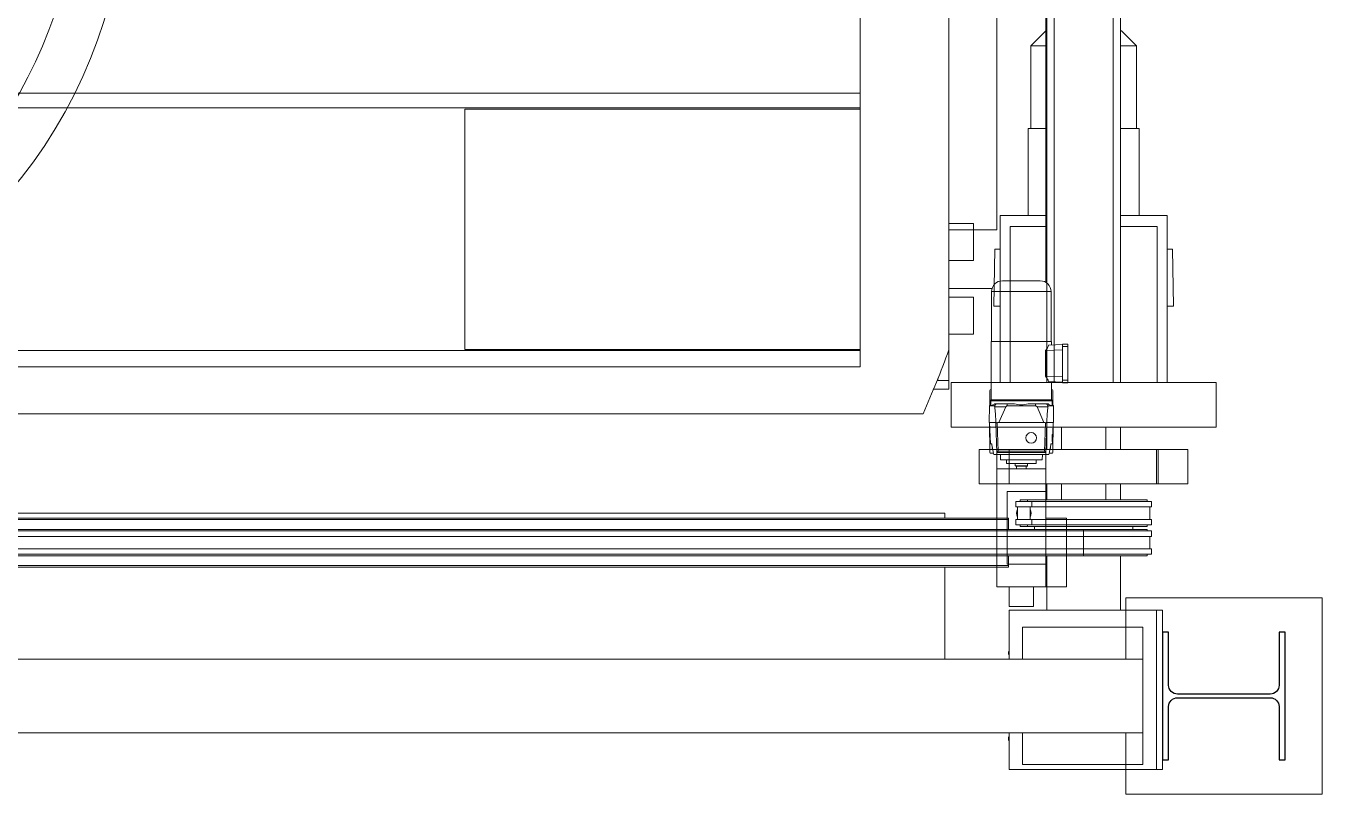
# Model space of a CAD drawing. Header units: inches. Extents: x 2378 to 8138, y 788 to 3743.
# Drawn here: x 3620.1 to 3884.2, y 1378.1 to 1534.7 of the extents above; entities that cross this region are included whole.
import ezdxf

# ---------------------------------------------------------------- set-up
doc = ezdxf.new("R2010")
doc.units = ezdxf.units.IN
doc.header["$MEASUREMENT"] = 0
doc.set_wipeout_variables(frame=1)
doc.layers.add('PK24E', color=7, linetype='Continuous')
doc.layers.add('PK24E-STRUCT-STEEL', color=254, linetype='Continuous')
for name, color, linetype, true_color in [('PK24E-COMP-PALLET', 132, 'Continuous', 0x00b7c8), ('PK24E-SYS-LIFT', 31, 'Continuous', 0xffcc5a), ('PK24E-SYS-SHELF', 31, 'Continuous', 0xffcc5a)]:
    doc.layers.add(name, color=color, linetype=linetype, true_color=true_color)
doc.layers.add('PK24E-TTARROW', color=20, linetype='Continuous', lineweight=20, true_color=0xf54b32)

# ---------------------------------------------------------------- blocks, each defined once
blk = doc.blocks.new('ELIFTTT-CHASIS--TOP-COMP-PKE24')
at = {"layer": 'PK24E-SYS-LIFT', "lineweight": 5}
for p, q in [((287.25, -83.22), (287.25, 83.22)), ((277.25, 72.5), (277.25, -72.5)), ((249.75, -72.5), (81.39, -72.5)), ((249.75, -84.5), (249.75, -72.5)), ((249.75, -72.5), (254.75, -72.5)), ((254.75, -72.5), (254.75, -84.5)), ((254.75, -72.5), (259.75, -72.5)), ((259.75, -72.5), (259.75, -84.5)), ((259.75, -72.5), (277.25, -72.5)), ((278.4, -82.9), (286.1, -82.9)), ((68.85, -84.5), (171.2, -84.5)), ((171.2, -84.5), (171.2, -100.5)), ((201.2, -100.5), (201.2, -84.5)), ((201.2, -84.5), (249.75, -84.5)), ((254.75, -84.5), (249.75, -84.5)), ((259.75, -84.5), (254.75, -84.5)), ((259.75, -84.5), (276.28, -84.5)), ((276.2, -85.1), (276.2, -95.25)), ((288.3, -85.1), (276.2, -85.1)), ((288.3, -87.8), (288.3, -85.1)), ((288.3, -88.12), (288.3, -87.8)), ((288.3, -95.25), (288.3, -88.12)), ((276.1, -95.25), (276.1, -107.18)), ((288.4, -95.25), (276.1, -95.25)), ((287.2, -97.08), (287.2, -102.38)), ((287.2, -97.08), (287.25, -97.08)), ((290.65, -97), (287.25, -97.08)), ((287.25, -97.01), (287.25, -97.08)), ((287.25, -97.08), (287.25, -102.38)), ((287.25, -97.08), (287.25, -97.08)), ((290.65, -95.9), (287.79, -96.05)), ((288.4, -96.02), (288.4, -95.25)), ((290.65, -96.28), (290.65, -95.78)), ((290.65, -95.78), (291.75, -95.78)), ((291.75, -96.28), (290.65, -96.28)), ((290.65, -96.28), (290.65, -103.18)), ((291.75, -95.78), (291.75, -96.28)), ((291.75, -96.28), (291.75, -103.18)), ((171.2, -100.5), (201.2, -100.5)), ((287.2, -102.38), (287.25, -102.38)), ((290.65, -102.45), (287.25, -102.38)), ((287.25, -102.38), (287.25, -102.38)), ((287.25, -102.45), (287.25, -102.38)), ((275.86, -105.25), (275.81, -108.33)), ((276.1, -105.05), (276.06, -105.05)), ((290.65, -103.56), (287.79, -103.41)), ((288.4, -107.18), (288.4, -103.44)), ((288.44, -105.05), (288.4, -105.05)), ((288.64, -105.25), (288.69, -108.33)), ((290.65, -103.18), (291.75, -103.18)), ((290.65, -103.68), (290.65, -103.18)), ((291.75, -103.68), (290.65, -103.68)), ((291.75, -103.18), (291.75, -103.68)), ((276, -108.14), (275.73, -108.41)), ((276, -107.35), (276, -108.31)), ((288.5, -107.35), (276, -107.35)), ((282.25, -107.18), (276.1, -107.18)), ((276.78, -108.41), (277.13, -108)), ((276.81, -108), (277.13, -108)), ((277.13, -108), (279.43, -108)), ((279.3, -108.41), (279.43, -108)), ((279.43, -108), (280.85, -108)), ((288.4, -107.18), (282.25, -107.18)), ((283.65, -108), (285.07, -108)), ((285.2, -108.41), (285.07, -108)), ((285.07, -108), (287.37, -108)), ((287.72, -108.41), (287.37, -108)), ((287.37, -108), (287.69, -108)), ((288.5, -108.31), (288.5, -107.35)), ((288.77, -108.41), (288.5, -108.14)), ((275.73, -108.41), (275.67, -111.75)), ((276.78, -108.41), (275.73, -108.41)), ((279.06, -108.55), (276.83, -108.55)), ((276.97, -109.94), (277.03, -111.69)), ((277.69, -111.75), (279.06, -108.55)), ((279.3, -108.41), (279.06, -108.55)), ((285.2, -108.41), (279.3, -108.41)), ((285.44, -108.55), (285.2, -108.41)), ((285.44, -108.55), (286.81, -111.75)), ((287.67, -108.55), (285.44, -108.55)), ((287.53, -109.94), (287.47, -111.69)), ((288.77, -108.41), (287.72, -108.41)), ((288.83, -111.75), (288.77, -108.41)), ((277.04, -111.75), (275.67, -111.75)), ((275.86, -117.85), (275.75, -111.75)), ((275.79, -111.75), (275.94, -116.1)), ((277.03, -111.69), (277.34, -111.91)), ((277.04, -111.91), (277.03, -111.69)), ((277.26, -117.91), (277.04, -111.91)), ((277.41, -111.75), (277.34, -111.91)), ((277.34, -111.91), (277.55, -117.61)), ((277.69, -111.75), (277.41, -111.75)), ((286.81, -111.75), (277.69, -111.75)), ((287.09, -111.75), (286.81, -111.75)), ((286.95, -117.61), (287.16, -111.91)), ((287.09, -111.75), (287.16, -111.91)), ((287.47, -111.69), (287.16, -111.91)), ((287.46, -111.91), (287.24, -117.91)), ((287.46, -111.91), (287.47, -111.69)), ((288.83, -111.75), (287.46, -111.75)), ((288.56, -116.1), (288.71, -111.75)), ((288.64, -117.85), (288.75, -111.75)), ((276.18, -116.1), (275.94, -116.1)), ((288.56, -116.1), (288.32, -116.1)), ((288.54, -115.62), (288.58, -115.63)), ((288.62, -114.18), (288.59, -114.17)), ((276.61, -118.05), (276.06, -118.05)), ((277.28, -118.3), (276.68, -118.3)), ((277.25, -118.3), (277.25, -121.25)), ((277.26, -117.91), (277.55, -117.61)), ((287.24, -117.91), (277.26, -117.91)), ((277.26, -117.91), (277.28, -118.3)), ((287.22, -118.3), (277.28, -118.3)), ((277.55, -117.61), (286.95, -117.61)), ((277.97, -118.3), (278.03, -119.4)), ((286.47, -119.4), (286.53, -118.3)), ((286.95, -117.61), (287.24, -117.91)), ((287.22, -118.3), (287.24, -117.91)), ((287.82, -118.3), (287.22, -118.3)), ((287.25, -121.25), (287.25, -118.3)), ((288.44, -118.05), (287.89, -118.05)), ((277.25, -121.25), (287.25, -121.25)), ((277.25, -121.25), (277.25, -145.25)), ((286.47, -119.4), (278.03, -119.4)), ((279.25, -119.4), (279.25, -120.1)), ((285.25, -120.1), (279.25, -120.1)), ((281, -120.1), (281, -120.6)), ((281, -120.6), (281.1, -120.7)), ((281, -120.6), (283.5, -120.6)), ((283.4, -120.7), (281.1, -120.7)), ((281.25, -120.7), (281.25, -121.25)), ((283.25, -121.25), (283.25, -120.7)), ((283.4, -120.7), (283.5, -120.6)), ((283.5, -120.6), (283.5, -120.1)), ((285.25, -120.1), (285.25, -119.4)), ((287.25, -125.85), (287.25, -121.25)), ((287.25, -125.85), (279.35, -125.85)), ((279.35, -125.85), (279.35, -140.65)), ((287.25, -140.65), (287.25, -125.85)), ((281.1, -127.88), (281.1, -128.98)), ((282.02, -127.88), (281.1, -127.88)), ((281.1, -128.98), (281.48, -128.98)), ((281.48, -128.98), (281.48, -131.52)), ((282.02, -127.55), (282.02, -127.88)), ((283.48, -127.55), (282.02, -127.55)), ((283.48, -127.88), (283.48, -127.55)), ((284.4, -127.88), (283.48, -127.88)), ((284.02, -128.98), (284.4, -128.98)), ((284.02, -131.52), (284.02, -128.98)), ((284.4, -128.98), (284.4, -127.88)), ((281.1, -131.52), (281.1, -132.62)), ((281.48, -131.52), (281.1, -131.52)), ((284.4, -131.52), (284.02, -131.52)), ((284.4, -132.62), (284.4, -131.52)), ((287.25, -131.25), (291.45, -131.25)), ((291.45, -131.25), (291.45, -145.25)), ((281.1, -132.62), (282.02, -132.62)), ((282.02, -132.62), (282.02, -132.95)), ((282.02, -132.95), (283.48, -132.95)), ((283.48, -132.62), (284.4, -132.62)), ((283.48, -132.95), (283.48, -132.62)), ((279.35, -140.65), (287.25, -140.65)), ((287.25, -145.25), (287.25, -140.65)), ((277.25, -145.25), (287.25, -145.25)), ((279.75, -145.25), (279.75, -149.25)), ((284.75, -149.25), (284.75, -145.25)), ((287.25, -145.25), (291.45, -145.25)), ((284.75, -149.25), (279.75, -149.25))]:
    blk.add_line(p, q, dxfattribs=at)
for centre, radius in [((0, 0), 109), ((284.25, -114.91), 1.1)]:
    blk.add_circle(centre, radius, dxfattribs=at)
for centre, radius, start, end in [((278.4, -85.1), 2.2, 90, 180), ((286.1, -85.1), 2.2, 0, 90), ((282.25, -93.43), 6.15, 323.5945, 324.3984), ((282.25, -106.03), 6.15, 35.6016, 36.4055), ((276.06, -105.25), 0.2, 90, 179), ((288.44, -105.25), 0.2, 1, 90), ((276.2, -107.35), 0.2, 120, 180), ((282.25, -101.91), 6.25, 257.0707, 282.9293), ((288.3, -107.35), 0.2, 0, 60), ((276.06, -117.85), 0.2, 181, 270), ((276.75, -117), 0.45, 155.4253, 227.7547), ((287.75, -117), 0.45, 312.2453, 24.5747), ((288.44, -117.85), 0.2, 270, 359), ((282.75, -130.25), 1.5, 147.8509, 212.1491), ((282.75, -130.25), 1.5, 327.8509, 32.1491)]:
    blk.add_arc(centre, radius, start, end, dxfattribs=at)
for centre, major_axis, ratio, start_param, end_param in [((282.25, -93.8), (4.43, 4.6), 0.92858, 4.894943, 5.068696), ((282.25, -105.66), (-4.43, 4.6), 0.92858, 4.356082, 4.529835), ((305.37, -85.52), (26.34, 26.35), 0.507143, 2.92615, 2.93364), ((304.57, -27.64), (17.65, 106.42), 0.210212, 2.468706, 2.489106), ((259.93, -27.64), (-17.65, 106.42), 0.210216, 3.79411, 3.814504), ((259.13, -85.52), (-26.34, 26.35), 0.507159, 3.349555, 3.357045), ((305.67, -111.06), (0, 29.91), 0.99939, 1.745058, 1.81444), ((258.83, -111.06), (0, 29.91), 0.99939, 4.468745, 4.538127)]:
    blk.add_ellipse(centre, major_axis=major_axis, ratio=ratio, start_param=start_param, end_param=end_param, dxfattribs=at)
for points, knots in [([(288.3, -87.8), (288.3, -87.8), (288.3, -87.81), (288.3, -87.83), (288.3, -87.87), (288.3, -87.92), (288.3, -87.98), (288.3, -88.03), (288.3, -88.08), (288.3, -88.11), (288.3, -88.12), (288.3, -88.12), (288.3, -88.12)], [0, 0, 0, 0, 0.106425, 0.212833, 0.319705, 0.427399, 0.535627, 0.64388, 0.751778, 0.859172, 0.966191, 1, 1, 1, 1]), ([(276, -108.31), (276, -108.31), (276, -108.34), (276.02, -108.35), (276.08, -108.36), (276.16, -108.34), (276.27, -108.29), (276.41, -108.23), (276.58, -108.14), (276.73, -108.05), (276.81, -108)], [0, 0, 0, 0, 0.053259, 0.184632, 0.316005, 0.44367, 0.571338, 0.702705, 0.834078, 1, 1, 1, 1]), ([(287.69, -108), (287.78, -108.05), (288, -108.18), (288.21, -108.29), (288.35, -108.34), (288.43, -108.36), (288.47, -108.35), (288.5, -108.34), (288.5, -108.31), (288.5, -108.31)], [0, 0, 0, 0, 0.189659, 0.44506, 0.57653, 0.707999, 0.799497, 0.930008, 1, 1, 1, 1]), ([(276.18, -116.1), (276.19, -116.11), (276.21, -116.12), (276.22, -116.18), (276.23, -116.23), (276.24, -116.25)], [0, 0, 0, 0, 0.43316, 0.866325, 1, 1, 1, 1]), ([(288.26, -116.25), (288.27, -116.21), (288.29, -116.14), (288.31, -116.1), (288.31, -116.1), (288.32, -116.1)], [0, 0, 0, 0, 0.432931, 0.865827, 1, 1, 1, 1]), ([(288.58, -114.19), (288.58, -114.19), (288.57, -114.2), (288.56, -114.28), (288.54, -114.44), (288.53, -114.66), (288.51, -114.9), (288.51, -115.15), (288.51, -115.36), (288.52, -115.53), (288.53, -115.62), (288.53, -115.62), (288.54, -115.61)], [0, 0, 0, 0, 0.009511, 0.124893, 0.240611, 0.356456, 0.472081, 0.587302, 0.702221, 0.817124, 0.932235, 1, 1, 1, 1]), ([(288.61, -114.18), (288.61, -114.18), (288.61, -114.16), (288.61, -114.22), (288.6, -114.37), (288.6, -114.62), (288.6, -114.9), (288.59, -115.18), (288.59, -115.43), (288.58, -115.58), (288.58, -115.64), (288.58, -115.63), (288.58, -115.63)], [0, 0, 0, 0, 0.000422, 0.125216, 0.249969, 0.374831, 0.499914, 0.625089, 0.750116, 0.875001, 0.999834, 1, 1, 1, 1]), ([(288.58, -115.24), (288.58, -115.23), (288.58, -115.15), (288.59, -114.97), (288.6, -114.73), (288.6, -114.53), (288.6, -114.43), (288.6, -114.39)], [0, 0, 0, 0, 0.041978, 0.306281, 0.570431, 0.834353, 1, 1, 1, 1]), ([(288.6, -114.39), (288.6, -114.33), (288.6, -114.23), (288.59, -114.2), (288.59, -114.18)], [0, 0, 0, 0, 0.500013, 1, 1, 1, 1]), ([(276.67, -118.28), (276.67, -118.28), (276.67, -118.3), (276.68, -118.3), (276.68, -118.3)], [0, 0, 0, 0, 0.485402, 1, 1, 1, 1]), ([(287.82, -118.3), (287.82, -118.3), (287.83, -118.3), (287.83, -118.28), (287.83, -118.28)], [0, 0, 0, 0, 0.487803, 1, 1, 1, 1]), ([(282.41, -121.25), (282.39, -121.24), (282.34, -121.21), (282.25, -121.2), (282.16, -121.21), (282.11, -121.24), (282.09, -121.25)], [0, 0, 0, 0, 0.230406, 0.49981, 0.78779, 1, 1, 1, 1])]:
    blk.add_open_spline(points, degree=3, knots=knots, dxfattribs=at)
blk = doc.blocks.new('ELIFTTT-TT--TOP-COMP-PKE24')
at = {"layer": 'PK24E-SYS-LIFT', "lineweight": 5}
for p, q in [((258.3, -103.22), (258.3, 103.22)), ((267.5, -103.22), (267.5, 103.22)), ((262.25, -94), (262.25, 94)), ((265.25, -94), (265.25, 94)), ((230.5, 84.5), (230.5, -84.5)), ((87.6, 74.5), (87.6, -74.5)), ((220.5, -74.5), (220.5, 74.5)), ((252.8, -52.3), (252.8, -32.7)), ((257.6, -32.5), (253, -32.5)), ((253, -32.5), (253, -52.5)), ((257.6, -52.5), (257.6, -32.5)), ((257.8, -32.7), (257.8, -52.3)), ((258.3, -39.5), (257.8, -39.5)), ((257.8, -45.5), (258.3, -45.5)), ((253, -52.5), (257.6, -52.5)), ((258.3, -59.75), (230.5, -59.75)), ((230.5, -67.75), (258.3, -67.75)), ((272.5, -71.25), (267.5, -71.25)), ((272.5, -78.75), (272.5, -71.25)), ((87.6, -74.5), (220.5, -74.5)), ((252.8, -94.8), (252.8, -75.2)), ((257.6, -75), (253, -75)), ((253, -75), (253, -95)), ((257.6, -95), (257.6, -75)), ((257.8, -75.2), (257.8, -94.8)), ((267.5, -78.75), (272.5, -78.75)), ((258.3, -82), (257.8, -82)), ((230.5, -84.5), (-230.5, -84.5)), ((196.75, -84.5), (196.75, -89.5)), ((204.25, -89.5), (204.25, -84.5)), ((211.75, -84.5), (211.75, -89.5)), ((219.25, -89.5), (219.25, -84.5)), ((272.5, -86.25), (267.5, -86.25)), ((272.5, -93.75), (272.5, -86.25)), ((204.25, -89.5), (196.75, -89.5)), ((215.5, -89.5), (211.75, -89.5)), ((219.25, -89.5), (215.5, -89.5)), ((257.8, -88), (258.3, -88)), ((253, -95), (257.6, -95)), ((262.25, -94), (265.25, -94)), ((262.25, -103.22), (262.25, -94)), ((265.25, -94), (265.25, -103.22)), ((267.5, -93.75), (272.5, -93.75)), ((258.3, -105), (258.3, -103.22)), ((258.3, -103.22), (262.25, -103.22)), ((267.5, -105), (258.3, -105)), ((265.25, -103.22), (267.5, -103.22)), ((267.5, -103.22), (267.5, -105))]:
    blk.add_line(p, q, dxfattribs=at)
for centre, radius, start, end in [((0, 0), 109, 323.482, 347.9529), ((253, -32.7), 0.2, 90, 180), ((257.6, -32.7), 0.2, 0, 90), ((253, -52.3), 0.2, 180, 270), ((257.6, -52.3), 0.2, 270, 0), ((253, -75.2), 0.2, 90, 180), ((257.6, -75.2), 0.2, 0, 90), ((253, -94.8), 0.2, 180, 270), ((257.6, -94.8), 0.2, 270, 0)]:
    blk.add_arc(centre, radius, start, end, dxfattribs=at)
blk = doc.blocks.new('*U38')
at = {"lineweight": 5}
blk.add_wipeout([(-262.27, 110), (262.27, 110), (267.5, 96.99), (267.5, -96.99), (262.27, -110), (-262.27, -110), (-267.5, -96.99), (-267.5, 96.99)], dxfattribs=at)
at = {"layer": 'PK24E-COMP-PALLET', "lineweight": 5}
for p, q in [((249.45, -100.42), (249.45, 100.42)), ((267.5, -96.99), (267.5, 96.99)), ((249.45, -44.65), (-249.45, -44.65)), ((249.45, -47.67), (-249.45, -47.67)), ((168.92, -96.89), (168.92, -47.89)), ((249.45, -47.89), (168.92, -47.89)), ((249.45, -97.11), (-249.45, -97.11)), ((249.45, -96.89), (168.92, -96.89)), ((249.45, -100.42), (-249.45, -100.42)), ((262.27, -110), (-262.27, -110))]:
    blk.add_line(p, q, dxfattribs=at)
blk.add_arc((7.5, 0), 277.5, 336.6469, 339.5434, dxfattribs=at)
blk = doc.blocks.new('STEEL-HEA260--TOP-STRUCT-PK24')
at = {"layer": 'PK24E-STRUCT-STEEL', "color": 8, "true_color": 0x808080}
blk.add_lwpolyline([(11.25, 13), (11.25, 2.175, -0.4142136), (9.45, 0.375), (-9.45, 0.375, -0.4142136), (-11.25, 2.175), (-11.25, 13), (-12.5, 13), (-12.5, -13), (-11.25, -13), (-11.25, -2.175, -0.4142136), (-9.45, -0.375), (9.45, -0.375, -0.4142136), (11.25, -2.175), (11.25, -13), (12.5, -13), (12.5, 13)], format="xyb", close=True, dxfattribs=at)
blk = doc.blocks.new('STEEL-HEA260-WPLATE-TOP-STRUCT-PK24')
at = {"layer": 'PK24E-STRUCT-STEEL', "color": 8, "lineweight": 5, "true_color": 0x808080}
blk.add_lwpolyline([(-20, 20), (20, 20), (20, -20), (-20, -20)], close=True, dxfattribs=at)
at = {"lineweight": 5}
blk.add_blockref('STEEL-HEA260--TOP-STRUCT-PK24', (0, 0), dxfattribs=at)
blk = doc.blocks.new('ELIFT-COLUMNS--TOP-COMP-PKE24')
at = {"lineweight": 5}
blk.add_blockref('STEEL-HEA260-WPLATE-TOP-STRUCT-PK24', (323.5, -167.5), dxfattribs=at)
blk = doc.blocks.new('TTARROW---TOP-DECOR-PK24')
at = {"layer": 'PK24E-TTARROW', "lineweight": 5}
for points in [[(0, 90), (0, 80), (-32.49, 89.27), (0, 110), (0, 100, -0.763437), (50.85, -86.11), (61.06, -72.77), (52.06, -73.42, 0.73095)], [(0, -90), (0, -80), (32.49, -89.27), (0, -110), (0, -100, -0.763437), (-50.85, 86.11), (-61.06, 72.77), (-52.06, 73.42, 0.73095)]]:
    blk.add_lwpolyline(points, format="xyb", close=True, dxfattribs=at)
blk = doc.blocks.new('ELIFT-DU--TOP-COMP-PKE24')
at = {"layer": 'PK24E-SYS-LIFT', "linetype": 'Continuous', "lineweight": 5}
for p, q in [((287.44, -103.65), (287.44, 103.65)), ((288.94, 103.65), (288.94, -103.65)), ((300.94, -103.65), (300.94, 103.65)), ((302.44, -103.65), (302.44, 103.65)), ((287.25, -31.95), (284.19, -35.01)), ((287.44, -31.95), (287.25, -31.95)), ((302.63, -31.95), (302.44, -31.95)), ((305.69, -35.01), (302.63, -31.95)), ((284.19, -35.01), (284.19, -51.85)), ((287.44, -35.01), (284.19, -35.01)), ((305.69, -35.01), (302.44, -35.01)), ((305.69, -51.85), (305.69, -35.01)), ((283.62, -51.85), (283.62, -69.6)), ((283.62, -51.85), (287.44, -51.85)), ((302.44, -51.85), (306.26, -51.85)), ((306.26, -69.6), (306.26, -51.85)), ((277.94, -103.65), (277.94, -69.6)), ((277.94, -69.6), (287.44, -69.6)), ((302.44, -69.6), (311.94, -69.6)), ((311.94, -69.6), (311.94, -103.65)), ((279.94, -71.85), (287.44, -71.85)), ((279.94, -103.65), (279.94, -71.85)), ((302.44, -71.85), (309.94, -71.85)), ((309.94, -71.85), (309.94, -103.65)), ((276.84, -76.45), (276.64, -88.05)), ((276.84, -76.45), (277.94, -76.45)), ((311.94, -76.45), (313.04, -76.45)), ((313.24, -88.05), (313.04, -76.45)), ((276.64, -88.05), (277.94, -88.05)), ((277.9, -88.05), (277.94, -90.38)), ((311.94, -90.38), (311.98, -88.05)), ((311.94, -88.05), (313.24, -88.05)), ((267.94, -103.65), (267.94, -112.75)), ((267.94, -103.65), (321.94, -103.65)), ((321.94, -112.75), (321.94, -103.65)), ((267.94, -112.75), (321.94, -112.75)), ((287.44, -117.25), (287.44, -112.75)), ((290.44, -112.75), (290.44, -117.25)), ((299.44, -117.25), (299.44, -112.75)), ((302.44, -117.25), (302.44, -112.75)), ((273.69, -117.25), (273.69, -124.25)), ((279.75, -117.25), (273.69, -117.25)), ((279.75, -117.25), (279.75, -124.25)), ((309.75, -117.25), (279.75, -117.25)), ((309.75, -117.25), (309.75, -124.25)), ((310.14, -117.25), (309.75, -117.25)), ((310.14, -117.25), (310.14, -124.25)), ((310.14, -117.25), (316.19, -117.25)), ((316.19, -117.25), (316.19, -124.25)), ((279.75, -124.25), (273.69, -124.25)), ((309.75, -124.25), (279.75, -124.25)), ((287.44, -127.55), (287.44, -124.25)), ((290.44, -124.25), (290.44, -127.55)), ((299.44, -127.55), (299.44, -124.25)), ((302.44, -127.55), (302.44, -124.25)), ((310.14, -124.25), (309.75, -124.25)), ((310.14, -124.25), (316.19, -124.25)), ((281.11, -127.88), (281.11, -128.98)), ((281.11, -127.88), (308.77, -127.88)), ((281.11, -128.98), (308.77, -128.98)), ((281.49, -128.98), (281.49, -131.52)), ((282.03, -127.55), (282.03, -127.88)), ((282.03, -127.55), (307.85, -127.55)), ((307.85, -127.88), (307.85, -127.55)), ((308.39, -131.52), (308.39, -128.98)), ((308.77, -128.98), (308.77, -127.88)), ((279.63, -131.25), (-258.37, -131.25)), ((279.63, -131.55), (-258.37, -131.55)), ((-245.37, -130.25), (266.63, -130.25)), ((266.63, -130.25), (266.63, -131.25)), ((279.63, -131.55), (279.63, -131.25)), ((279.63, -133.55), (279.63, -131.55)), ((281.11, -131.52), (281.11, -132.62)), ((281.11, -131.52), (308.77, -131.52)), ((308.77, -132.62), (308.77, -131.52)), ((-270.56, -133.55), (294.94, -133.55)), ((-270.56, -133.88), (294.94, -133.88)), ((281.11, -132.62), (308.77, -132.62)), ((282.03, -132.62), (282.03, -132.95)), ((282.03, -132.95), (307.85, -132.95)), ((284.94, -132.95), (284.94, -133.55)), ((294.94, -133.55), (294.94, -133.88)), ((294.94, -133.55), (307.85, -133.55)), ((294.94, -133.88), (294.94, -134.98)), ((294.94, -133.88), (308.77, -133.88)), ((304.94, -133.55), (304.94, -132.95)), ((307.85, -132.95), (307.85, -132.62)), ((307.85, -133.88), (307.85, -133.55)), ((308.77, -134.98), (308.77, -133.88)), ((-270.56, -134.98), (294.94, -134.98)), ((294.94, -134.98), (308.77, -134.98)), ((294.94, -134.98), (294.94, -137.52)), ((308.39, -137.52), (308.39, -134.98)), ((-270.56, -137.52), (294.94, -137.52)), ((-270.56, -138.62), (294.94, -138.62)), ((-270.56, -138.95), (294.94, -138.95)), ((279.63, -140.95), (279.63, -138.95)), ((287.44, -150), (287.44, -138.95)), ((294.94, -137.52), (294.94, -138.62)), ((294.94, -137.52), (308.77, -137.52)), ((294.94, -138.62), (308.77, -138.62)), ((294.94, -138.62), (294.94, -138.95)), ((294.94, -138.95), (307.85, -138.95)), ((302.44, -150), (302.44, -138.95)), ((307.85, -138.95), (307.85, -138.62)), ((308.77, -138.62), (308.77, -137.52)), ((-258.37, -140.95), (279.63, -140.95)), ((-258.37, -141.25), (279.63, -141.25)), ((279.63, -141.25), (279.63, -140.95)), ((309.75, -150), (279.75, -150)), ((309.75, -150), (309.75, -182.5)), ((309.75, -150), (311, -150)), ((311, -182.5), (311, -150)), ((282.5, -153.5), (307, -153.5)), ((307, -181.5), (282.5, -181.5)), ((279.75, -182.5), (309.75, -182.5)), ((309.75, -182.5), (311, -182.5))]:
    blk.add_line(p, q, dxfattribs=at)
at = {"lineweight": 5}
blk.add_wipeout([(-285.75, -175), (-285.75, -160), (307, -160), (307, -175)], dxfattribs=at)
at = {"layer": 'PK24E-SYS-LIFT', "linetype": 'Continuous', "lineweight": 5}
for p, q in [((266.63, -141.25), (266.63, -160)), ((279.75, -150), (279.75, -160)), ((282.5, -160), (282.5, -153.5)), ((307, -153.5), (307, -160)), ((307, -160), (-285.75, -160)), ((307, -175), (307, -160)), ((-285.75, -175), (307, -175)), ((279.75, -175), (279.75, -182.5)), ((282.5, -181.5), (282.5, -175)), ((307, -175), (307, -181.5))]:
    blk.add_line(p, q, dxfattribs=at)
for centre in [(280.61, -158.75), (280.61, -176.25)]:
    blk.add_ellipse(centre, major_axis=(0, -1.1), ratio=0.887842, start_param=4.22895, end_param=5.195828, dxfattribs=at)
blk = doc.blocks.new('*U39')
for name in ['ELIFT-COLUMNS--TOP-COMP-PKE24', 'ELIFTTT-CHASIS--TOP-COMP-PKE24', 'ELIFTTT-TT--TOP-COMP-PKE24']:
    blk.add_blockref(name, (0, 0))
at = {"layer": 'PK24E-SYS-SHELF'}
blk.add_blockref('*U38', (0, 0), dxfattribs=at)
blk.add_blockref('TTARROW---TOP-DECOR-PK24', (0, 0))
blk.add_blockref('ELIFT-DU--TOP-COMP-PKE24', (0, 0))

msp = doc.modelspace()

# ---------------------------------------------------------------- block references
at = {"layer": 'PK24E', "lineweight": 5}
msp.add_blockref('*U39', (3540.65, 1565.63), dxfattribs=at)

doc.saveas('drawing.dxf')
